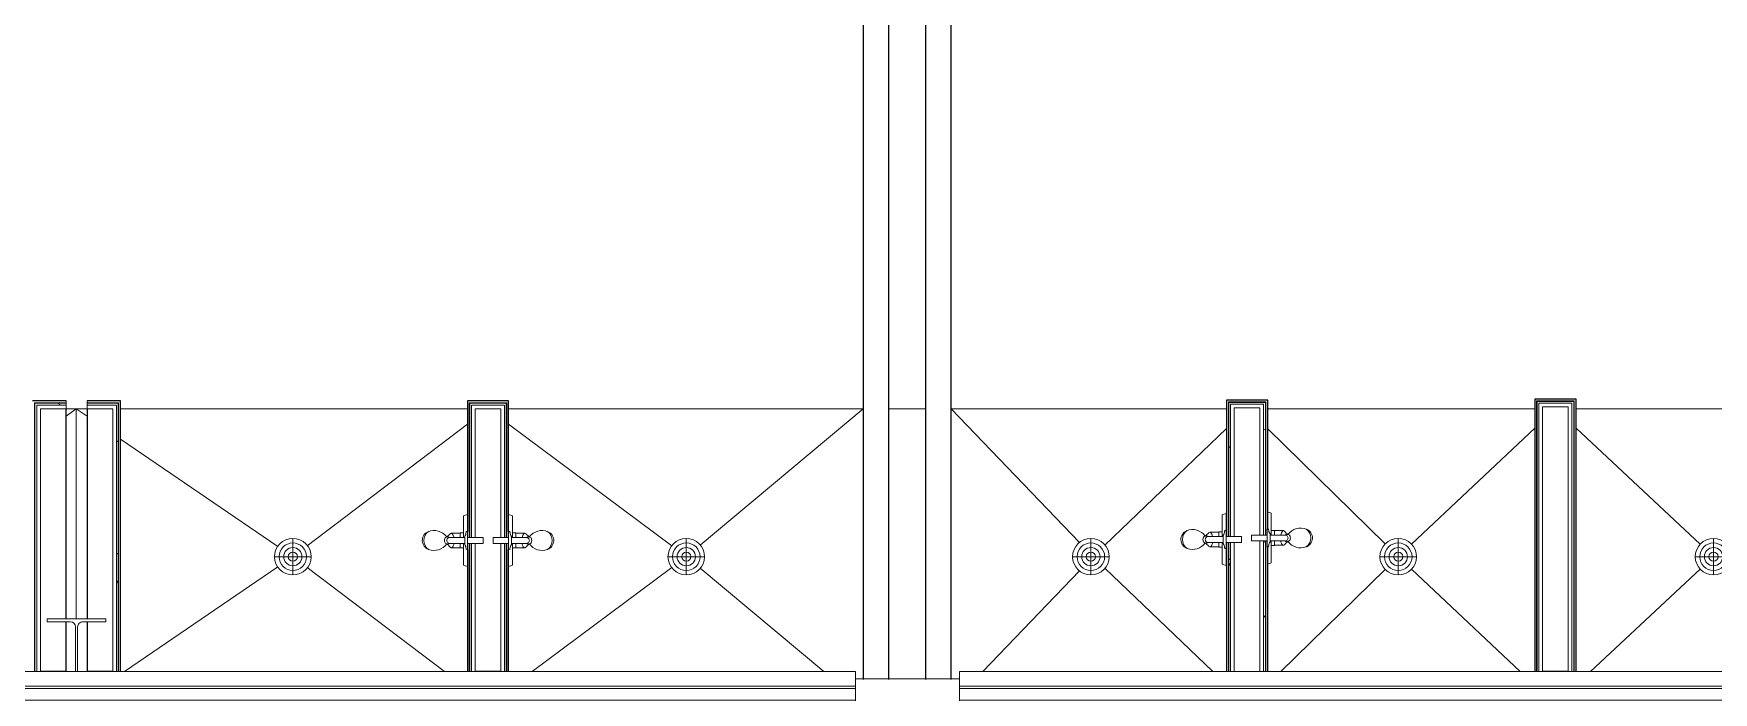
# Model space of a CAD drawing. Header units: inches. Extents: x 20001 to 27263, y -26025 to -18997.
# Drawn here: x 25396 to 25625.5, y -22789.1 to -22699.1 of the extents above; entities that cross this region are included whole.
import ezdxf

# ---------------------------------------------------------------- set-up
doc = ezdxf.new("R2010")
doc.units = ezdxf.units.IN
doc.header["$MEASUREMENT"] = 0
for name, color, linetype, lineweight in [('A-FLOR', 192, 'Continuous', 13), ('A-GENM', 13, 'Continuous', 13), ('A-WALL', 113, 'Continuous', 13), ('A-WALL-PATT', 111, 'Continuous', 25), ('I-WALL', 2, 'Continuous', 13), ('P-SANR-FIXT', 6, 'Continuous', 13), ('S-BEAM', 12, 'Continuous', 13), ('S-COLS', 52, 'Continuous', 13)]:
    doc.layers.add(name, color=color, linetype=linetype, lineweight=lineweight)
pattern_1 = [(296.565, (38.4, 23.04), (0.00014, 153.59998), [17.173, -326.287]), (33.69, (46.08, 7.68), (0.0002, 153.6001), [27.691, -526.122]), (33.69, (199.68, 7.68), (0.0002, 153.6001), [27.691, -526.122]), (33.69, (353.28, 7.68), (0.0002, 153.6001), [27.691, -526.122]), (116.565, (69.12, 23.04), (0.00014, 153.59998), [17.173, -326.287]), (213.69, (61.44, 38.4), (0.0002, 153.6001), [27.691, -526.122]), (213.69, (215.04, 38.4), (0.0002, 153.6001), [27.691, -526.122]), (213.69, (368.64, 38.4), (0.0002, 153.6001), [27.691, -526.122]), (26.565, (99.84, 23.04), (0.00014, 153.6), [34.346, -309.114]), (26.565, (253.44, 23.04), (0.00014, 153.6), [34.346, -309.114]), (270, (130.56, 38.4), (153.6, 9e-15), [15.36, -138.24]), (225, (130.56, 23.04), (-1e-14, 153.60056), [21.722, -195.501]), (135, (115.2, 7.68), (1e-14, 153.60056), [21.722, -195.501]), (288.435, (69.12, 69.12), (0.00018, 153.600364), [24.286, -461.44]), (18.435, (76.8, 46.08), (0.0002, 153.60036), [24.286, -461.44]), (18.435, (230.4, 46.08), (0.0002, 153.60036), [24.286, -461.44]), (18.435, (384, 46.08), (0.0002, 153.60036), [24.286, -461.44]), (135, (99.84, 53.76), (1e-14, 153.60056), [21.722, -195.501]), (180, (84.48, 69.12), (-2e-14, -153.6), [15.36, -138.24]), (251.565, (30.72, 107.52), (-0.00018, 153.600364), [24.286, -461.44]), (315, (23.04, 84.48), (-1e-14, 153.60056), [21.722, -195.501]), (71.565, (38.4, 69.12), (-0.00018, 153.600364), [24.286, -461.44]), (135, (46.08, 92.16), (1e-14, 153.60056), [21.722, -195.501]), (225, (92.16, 107.52), (-1e-14, 153.60056), [21.722, -195.501]), (123.69, (76.8, 92.16), (0.00018, 153.6001), [27.691, -526.122]), (123.69, (230.4, 92.16), (0.00018, 153.6001), [27.691, -526.122]), (26.565, (61.44, 115.2), (0.00014, 153.6), [17.173, -326.287]), (26.565, (215.04, 115.2), (0.00014, 153.6), [17.173, -326.287]), (315, (76.8, 122.88), (-1e-14, 153.60056), [21.722, -195.501]), (213.69, (145.92, 145.92), (0.0002, 153.6001), [27.691, -526.122]), (213.69, (299.52, 145.92), (0.0002, 153.6001), [27.691, -526.122]), (213.69, (453.12, 145.92), (0.0002, 153.6001), [27.691, -526.122]), (296.565, (122.88, 130.56), (0.00014, 153.59998), [17.173, -326.287]), (45, (130.56, 115.2), (1e-14, 153.60056), [21.722, -195.501]), (90, (145.92, 130.56), (-153.6, 9e-15), [15.36, -138.24]), (213.69, (76.8, 153.6), (0.0002, 153.6001), [27.691, -526.122]), (213.69, (230.4, 153.6), (0.0002, 153.6001), [27.691, -526.122]), (213.69, (384, 153.6), (0.0002, 153.6001), [27.691, -526.122]), (315, (53.76, 138.24), (-1e-14, 153.60056), [10.861, -206.362]), (26.565, (61.44, 130.56), (0.00014, 153.6), [17.173, -326.287]), (26.565, (215.04, 130.56), (0.00014, 153.6), [17.173, -326.287]), (90, (76.8, 138.24), (-153.6, 9e-15), [15.36, -138.24]), (333.435, (15.36, 145.92), (-0.00014, 153.6), [17.173, -326.287]), (333.435, (168.96, 145.92), (-0.00014, 153.6), [17.173, -326.287]), (243.435, (30.72, 138.24), (-0.00014, 153.59998), [17.173, -326.287]), (161.565, (23.04, 122.88), (-0.0002, 153.60036), [24.286, -461.44]), (161.565, (176.64, 122.88), (-0.0002, 153.60036), [24.286, -461.44]), (161.565, (330.24, 122.88), (-0.0002, 153.60036), [24.286, -461.44]), (45, (0, 130.56), (1e-14, 153.60056), [21.722, -195.501]), (26.565, (7.68, 0), (0.00014, 153.6), [17.173, -326.287]), (26.565, (161.28, 0), (0.00014, 153.6), [17.173, -326.287]), (116.565, (23.04, 7.68), (0.00014, 153.59998), [17.173, -326.287]), (206.565, (15.36, 23.04), (0.00014, 153.6), [17.173, -326.287]), (206.565, (168.96, 23.04), (0.00014, 153.6), [17.173, -326.287]), (296.565, (0, 15.36), (0.00014, 153.59998), [17.173, -326.287]), (14.036, (115.2, 69.12), (0.0002, 153.6), [31.665, -601.644]), (14.036, (268.8, 69.12), (0.0002, 153.6), [31.665, -601.644]), (14.036, (422.4, 69.12), (0.0002, 153.6), [31.665, -601.644]), (14.036, (576, 69.12), (0.0002, 153.6), [31.665, -601.644]), (135, (145.92, 76.8), (1e-14, 153.60056), [21.722, -195.501]), (198.435, (130.56, 92.16), (0.0002, 153.60036), [24.286, -461.44]), (198.435, (284.16, 92.16), (0.0002, 153.60036), [24.286, -461.44]), (198.435, (437.76, 92.16), (0.0002, 153.60036), [24.286, -461.44]), (296.565, (107.52, 84.48), (0.00014, 153.59998), [17.173, -326.287]), (333.435, (7.68, 46.08), (-0.00014, 153.6), [17.173, -326.287]), (333.435, (161.28, 46.08), (-0.00014, 153.6), [17.173, -326.287]), (45, (23.04, 38.4), (1e-14, 153.60056), [10.861, -206.362]), (116.565, (30.72, 46.08), (0.00014, 153.59998), [17.173, -326.287]), (225, (23.04, 61.44), (-1e-14, 153.60056), [21.722, -195.501])]

# ---------------------------------------------------------------- blocks, each defined once
blk = doc.blocks.new('Shower-Unit-Zurn-Z7301-SS-MT-DV2P-HW - Z7301-SS-MT-DV2P-HW-253514-Site Plan - Phase 1')
at = {"layer": 'P-SANR-FIXT', "color": 7}
for p, q in [((-0.48, 2.64), (-0.48, 2.84)), ((-0.4, 0.38), (-0.4, 2.46)), ((0.4, 2.46), (0.4, 0.38)), ((0.48, 2.84), (0.48, 2.64)), ((-3.56, 0), (-3.43, 0.45)), ((-1.24, 0), (-3.56, 0)), ((-3.31, 0.54), (-1.03, 0.54)), ((-1.24, 0), (-1.24, 0.1)), ((-1.03, 0.99), (-1, 0.99)), ((-1.03, 0.54), (-1.03, 0.99)), ((-1.03, 0.54), (-0.4, 0.54)), ((-1, 0.99), (-1, 2.23)), ((-1, 0.99), (-0.4, 0.99)), ((-0.55, 0.38), (-0.4, 0.38)), ((-0.4, 0.38), (0.4, 0.38)), ((0.4, 0.99), (1, 0.99)), ((0.4, 0.54), (1.03, 0.54)), ((0.4, 0.38), (0.55, 0.38)), ((1, 2.23), (1, 0.99)), ((1, 0.99), (1.03, 0.99)), ((1.03, 0.99), (1.03, 0.54)), ((1.03, 0.54), (3.31, 0.54)), ((1.24, 0.1), (1.24, 0)), ((3.56, 0), (1.24, 0)), ((3.43, 0.45), (3.56, 0)), ((-0.4, 0), (-1.24, 0)), ((-0.4, -2.13), (-0.4, 0)), ((-0.4, 0), (0.4, 0)), ((0.4, -2.13), (-0.4, -2.13)), ((0.4, 0), (0.4, -2.13)), ((1.24, 0), (0.4, 0))]:
    blk.add_line(p, q, dxfattribs=at)
for centre, radius, start, end in [((0.79, 4.57), 2.15, 159.9825, 233.8466), ((0, 4.86), 1.31, 23.5819, 159.9825), ((0, 4.51), 1.46, 32.9208, 147.0792), ((-0.79, 4.57), 2.15, 306.1534, 22.1739), ((-0.63, 2.12), 0.388, 129.5027, 162.4973), ((-2.26, 4.09), 2.18, 309.5027, 324.82), ((2.26, 4.09), 2.18, 215.1859, 230.4973), ((0.63, 2.12), 0.388, 17.5027, 50.4973), ((-3.31, 0.42), 0.125, 90, 164), ((-1.14, 0.1), 0.0945, 90, 180), ((-1.14, 1.21), 1.02, 270, 305.478), ((1.14, 1.21), 1.02, 234.522, 270), ((1.14, 0.1), 0.0945, 0, 90), ((3.31, 0.42), 0.125, 16, 90)]:
    blk.add_arc(centre, radius, start, end, dxfattribs=at)
for centre, major_axis, ratio, start_param, end_param in [((0, 2.84), (0.476, 0), 0.662364, 0, 3.141593), ((0, 2.46), (0.4, 0), 0.941821, 0, 3.141593), ((-0.11, 2.15), (1.11, 0.08), 0.351489, 5.17721, 6.593422)]:
    blk.add_ellipse(centre, major_axis=major_axis, ratio=ratio, start_param=start_param, end_param=end_param, dxfattribs=at)
blk.add_open_spline([(-0.42, 1.83), (-0.46, 1.84), (-0.57, 1.87), (-0.78, 1.95), (-0.96, 2.08), (-1.02, 2.22), (-0.98, 2.3), (-0.94, 2.34)], degree=3, knots=[0.0572746, 0.0572746, 0.0572746, 0.0572746, 0.1428571, 0.2857143, 0.5714286, 0.7857143, 1, 1, 1, 1], dxfattribs=at)
for points in [[(-0.4, 2.46), (-0.42, 2.48), (-0.44, 2.52), (-0.47, 2.58), (-0.48, 2.62), (-0.48, 2.64)], [(0.48, 2.64), (0.48, 2.62), (0.47, 2.58), (0.44, 2.52), (0.42, 2.48), (0.4, 2.46)]]:
    blk.add_open_spline(points, degree=3, dxfattribs=at)
blk = doc.blocks.new('Shower-Unit-Zurn-Z7301-SS-MT-DV2P-HW - Z7301-SS-MT-DV2P-HW-253545-Site Plan - Phase 1')
at = {"layer": 'P-SANR-FIXT', "color": 7}
for p, q in [((-0.4, 0), (-1.24, 0)), ((-1.24, 0), (-1.24, -0.1)), ((0.4, 2.13), (-0.4, 2.13)), ((-0.4, 2.13), (-0.4, 0)), ((-0.4, 0), (0.4, 0)), ((0.4, 0), (0.4, 2.13)), ((1.24, 0), (0.4, 0)), ((1.24, -0.1), (1.24, 0)), ((-3.54, -0.06), (-3.43, -0.45)), ((-3.31, -0.54), (-1.03, -0.54)), ((-1.03, -0.54), (-0.4, -0.54)), ((-1.03, -0.54), (-1.03, -0.99)), ((-1.03, -0.99), (-1, -0.99)), ((-1, -0.99), (-0.4, -0.99)), ((-1, -0.99), (-1, -2.23)), ((-0.55, -0.38), (-0.4, -0.38)), ((-0.4, -0.38), (-0.4, -2.46)), ((-0.4, -0.38), (0.4, -0.38)), ((0.4, -2.46), (0.4, -0.38)), ((0.4, -0.38), (0.55, -0.38)), ((0.4, -0.54), (1.03, -0.54)), ((0.4, -0.99), (1, -0.99)), ((1, -2.23), (1, -0.99)), ((1, -0.99), (1.03, -0.99)), ((1.03, -0.99), (1.03, -0.54)), ((1.03, -0.54), (3.31, -0.54)), ((3.43, -0.45), (3.54, -0.06)), ((-0.48, -2.64), (-0.48, -2.84)), ((0.48, -2.84), (0.48, -2.64))]:
    blk.add_line(p, q, dxfattribs=at)
for centre, radius, start, end in [((-3.31, -0.42), 0.125, 196, 270), ((-1.14, -0.1), 0.0945, 180, 270), ((-1.14, -1.21), 1.02, 54.522, 90), ((-0.63, -2.12), 0.388, 197.5027, 230.4973), ((1.14, -1.21), 1.02, 90, 125.478), ((0.63, -2.12), 0.388, 309.5027, 342.4973), ((1.14, -0.1), 0.0945, 270, 360), ((3.31, -0.42), 0.125, 270, 344), ((0.79, -4.57), 2.15, 126.1534, 200.0175), ((-2.26, -4.09), 2.18, 35.18, 50.4973), ((2.26, -4.09), 2.18, 129.5027, 144.8141), ((-0.79, -4.57), 2.15, 337.8261, 53.8466), ((0, -4.86), 1.31, 200.0175, 336.4181), ((0, -4.51), 1.46, 212.9208, 327.0792)]:
    blk.add_arc(centre, radius, start, end, dxfattribs=at)
for centre, major_axis, ratio, start_param, end_param in [((-0.11, -2.15), (-1.11, 0.08), 0.351489, 2.831356, 4.247568), ((0, -2.84), (-0.476, 0), 0.662364, 0, 3.141593), ((0, -2.46), (-0.4, 0), 0.941821, 0, 3.141593)]:
    blk.add_ellipse(centre, major_axis=major_axis, ratio=ratio, start_param=start_param, end_param=end_param, dxfattribs=at)
blk.add_open_spline([(-0.42, -1.83), (-0.46, -1.84), (-0.57, -1.87), (-0.78, -1.95), (-0.96, -2.08), (-1.02, -2.22), (-0.98, -2.3), (-0.94, -2.34)], degree=3, knots=[0.0572746, 0.0572746, 0.0572746, 0.0572746, 0.1428571, 0.2857143, 0.5714286, 0.7857143, 1, 1, 1, 1], dxfattribs=at)
for points in [[(-0.4, -2.46), (-0.42, -2.48), (-0.44, -2.52), (-0.47, -2.58), (-0.48, -2.62), (-0.48, -2.64)], [(0.48, -2.64), (0.48, -2.62), (0.47, -2.58), (0.44, -2.52), (0.42, -2.48), (0.4, -2.46)]]:
    blk.add_open_spline(points, degree=3, dxfattribs=at)
blk = doc.blocks.new('Shower-Unit-Zurn-Z7301-SS-MT-DV2P-HW - Z7301-SS-MT-DV2P-HW-V53-Site Plan - Phase 1')
at = {"layer": 'P-SANR-FIXT', "color": 7}
for p, q in [((-0.4, 0), (-1.24, 0)), ((-1.24, 0), (-1.24, -0.1)), ((0.4, 2.13), (-0.4, 2.13)), ((-0.4, 2.13), (-0.4, 0)), ((-0.4, 0), (0.4, 0)), ((0.4, 0), (0.4, 2.13)), ((1.24, 0), (0.4, 0)), ((1.24, -0.1), (1.24, 0)), ((-3.56, 0), (-3.43, -0.45)), ((-3.31, -0.54), (-1.03, -0.54)), ((-1.03, -0.54), (-0.4, -0.54)), ((-1.03, -0.54), (-1.03, -0.99)), ((-1.03, -0.99), (-1, -0.99)), ((-1, -0.99), (-0.4, -0.99)), ((-1, -0.99), (-1, -2.23)), ((-0.55, -0.38), (-0.4, -0.38)), ((-0.4, -0.38), (-0.4, -2.46)), ((-0.4, -0.38), (0.4, -0.38)), ((0.4, -2.46), (0.4, -0.38)), ((0.4, -0.38), (0.55, -0.38)), ((0.4, -0.54), (1.03, -0.54)), ((0.4, -0.99), (1, -0.99)), ((1, -2.23), (1, -0.99)), ((1, -0.99), (1.03, -0.99)), ((1.03, -0.99), (1.03, -0.54)), ((1.03, -0.54), (3.31, -0.54)), ((3.43, -0.45), (3.56, 0)), ((-0.48, -2.64), (-0.48, -2.84)), ((0.48, -2.84), (0.48, -2.64))]:
    blk.add_line(p, q, dxfattribs=at)
for centre, radius, start, end in [((-3.31, -0.42), 0.125, 196, 270), ((-1.14, -0.1), 0.0945, 180, 270), ((-1.14, -1.21), 1.02, 54.522, 90), ((-0.63, -2.12), 0.388, 197.5027, 230.4973), ((1.14, -1.21), 1.02, 90, 125.478), ((0.63, -2.12), 0.388, 309.5027, 342.4973), ((1.14, -0.1), 0.0945, 270, 360), ((3.31, -0.42), 0.125, 270, 344), ((0.79, -4.57), 2.15, 126.1534, 200.0175), ((-2.26, -4.09), 2.18, 35.18, 50.4973), ((2.26, -4.09), 2.18, 129.5027, 144.8141), ((-0.79, -4.57), 2.15, 337.8261, 53.8466), ((0, -4.86), 1.31, 200.0175, 336.4181), ((0, -4.51), 1.46, 212.9208, 327.0792)]:
    blk.add_arc(centre, radius, start, end, dxfattribs=at)
for centre, major_axis, ratio, start_param, end_param in [((-0.11, -2.15), (-1.11, 0.08), 0.351489, 2.831356, 4.247568), ((0, -2.84), (-0.476, 0), 0.662364, 0, 3.141593), ((0, -2.46), (-0.4, 0), 0.941821, 0, 3.141593)]:
    blk.add_ellipse(centre, major_axis=major_axis, ratio=ratio, start_param=start_param, end_param=end_param, dxfattribs=at)
blk.add_open_spline([(-0.42, -1.83), (-0.46, -1.84), (-0.57, -1.87), (-0.78, -1.95), (-0.96, -2.08), (-1.02, -2.22), (-0.98, -2.3), (-0.94, -2.34)], degree=3, knots=[0.0572746, 0.0572746, 0.0572746, 0.0572746, 0.1428571, 0.2857143, 0.5714286, 0.7857143, 1, 1, 1, 1], dxfattribs=at)
for points in [[(-0.4, -2.46), (-0.42, -2.48), (-0.44, -2.52), (-0.47, -2.58), (-0.48, -2.62), (-0.48, -2.64)], [(0.48, -2.64), (0.48, -2.62), (0.47, -2.58), (0.44, -2.52), (0.42, -2.48), (0.4, -2.46)]]:
    blk.add_open_spline(points, degree=3, dxfattribs=at)
blk = doc.blocks.new('Shower-Unit-Zurn-Z7301-SS-MT-DV2P-HW - Z7301-SS-MT-DV2P-HW-V54-Site Plan - Phase 1')
at = {"layer": 'P-SANR-FIXT', "color": 7}
for p, q in [((-0.48, 2.64), (-0.48, 2.84)), ((-0.4, 0.38), (-0.4, 2.46)), ((0.4, 2.46), (0.4, 0.38)), ((0.48, 2.84), (0.48, 2.64)), ((-3.56, 0), (-3.43, 0.45)), ((-3.31, 0.54), (-1.03, 0.54)), ((-1.24, 0), (-1.24, 0.1)), ((-1.03, 0.99), (-1, 0.99)), ((-1.03, 0.54), (-1.03, 0.99)), ((-1.03, 0.54), (-0.4, 0.54)), ((-1, 0.99), (-1, 2.23)), ((-1, 0.99), (-0.4, 0.99)), ((-0.55, 0.38), (-0.4, 0.38)), ((-0.4, 0.38), (0.4, 0.38)), ((0.4, 0.99), (1, 0.99)), ((0.4, 0.54), (1.03, 0.54)), ((0.4, 0.38), (0.55, 0.38)), ((1, 2.23), (1, 0.99)), ((1, 0.99), (1.03, 0.99)), ((1.03, 0.99), (1.03, 0.54)), ((1.03, 0.54), (3.31, 0.54)), ((1.24, 0.1), (1.24, 0)), ((3.43, 0.45), (3.56, 0)), ((-0.4, 0), (-1.24, 0)), ((-0.4, -2.13), (-0.4, 0)), ((-0.4, 0), (0.4, 0)), ((0.4, -2.13), (-0.4, -2.13)), ((0.4, 0), (0.4, -2.13)), ((1.24, 0), (0.4, 0))]:
    blk.add_line(p, q, dxfattribs=at)
for centre, radius, start, end in [((0.79, 4.57), 2.15, 159.9825, 233.8466), ((0, 4.86), 1.31, 23.5819, 159.9825), ((0, 4.51), 1.46, 32.9208, 147.0792), ((-0.79, 4.57), 2.15, 306.1534, 22.1739), ((-0.63, 2.12), 0.388, 129.5027, 162.4973), ((-2.26, 4.09), 2.18, 309.5027, 324.82), ((2.26, 4.09), 2.18, 215.1859, 230.4973), ((0.63, 2.12), 0.388, 17.5027, 50.4973), ((-3.31, 0.42), 0.125, 90, 164), ((-1.14, 0.1), 0.0945, 90, 180), ((-1.14, 1.21), 1.02, 270, 305.478), ((1.14, 1.21), 1.02, 234.522, 270), ((1.14, 0.1), 0.0945, 0, 90), ((3.31, 0.42), 0.125, 16, 90)]:
    blk.add_arc(centre, radius, start, end, dxfattribs=at)
for centre, major_axis, ratio, start_param, end_param in [((0, 2.84), (0.476, 0), 0.662364, 0, 3.141593), ((0, 2.46), (0.4, 0), 0.941821, 0, 3.141593), ((-0.11, 2.15), (1.11, 0.08), 0.351489, 5.17721, 6.593422)]:
    blk.add_ellipse(centre, major_axis=major_axis, ratio=ratio, start_param=start_param, end_param=end_param, dxfattribs=at)
blk.add_open_spline([(-0.42, 1.83), (-0.46, 1.84), (-0.57, 1.87), (-0.78, 1.95), (-0.96, 2.08), (-1.02, 2.22), (-0.98, 2.3), (-0.94, 2.34)], degree=3, knots=[0.0572746, 0.0572746, 0.0572746, 0.0572746, 0.1428571, 0.2857143, 0.5714286, 0.7857143, 1, 1, 1, 1], dxfattribs=at)
for points in [[(-0.4, 2.46), (-0.42, 2.48), (-0.44, 2.52), (-0.47, 2.58), (-0.48, 2.62), (-0.48, 2.64)], [(0.48, 2.64), (0.48, 2.62), (0.47, 2.58), (0.44, 2.52), (0.42, 2.48), (0.4, 2.46)]]:
    blk.add_open_spline(points, degree=3, dxfattribs=at)
blk = doc.blocks.new('Generic Models _ - Phase 10')
at = {"layer": 'A-GENM', "color": 7}
for p, q in [((23240.83, -22793.29), (23240.83, -22791.29)), ((23240.83, -22791.29), (23399.33, -22791.29)), ((23399.33, -22791.29), (23399.33, -22793.29)), ((23240.83, -22793.62), (23240.83, -22793.29)), ((23240.83, -22793.29), (23399.33, -22793.29)), ((23240.83, -22795.19), (23240.83, -22793.62)), ((23240.83, -22793.62), (23399.33, -22793.62)), ((23399.33, -22793.29), (23399.33, -22793.62)), ((23399.33, -22793.62), (23399.33, -22795.19)), ((23240.83, -22795.52), (23240.83, -22795.19)), ((23240.83, -22795.19), (23399.33, -22795.19)), ((23240.83, -22796.96), (23240.83, -22795.52)), ((23240.83, -22795.52), (23399.33, -22795.52)), ((23399.33, -22795.19), (23399.33, -22795.52)), ((23399.33, -22795.52), (23399.33, -22796.96)), ((23240.83, -22797.28), (23240.83, -22796.96)), ((23240.83, -22796.96), (23399.33, -22796.96)), ((23240.83, -22800.8), (23240.83, -22797.28)), ((23399.33, -22797.28), (23240.83, -22797.28)), ((23399.33, -22796.96), (23399.33, -22797.28)), ((23399.33, -22797.28), (23399.33, -22800.8)), ((23240.83, -22800.8), (23399.33, -22800.8))]:
    blk.add_line(p, q, dxfattribs=at)
blk = doc.blocks.new('Generic Models 3_Generic Models 2_312240_Generic Models 2_312240 _ Generic Models 3_Generic Models 2_312240_3 - Generic Models 3_Generic Models 2_312240_Generic Models 2_312240 _ Generic Models 3_Generic Models 2_312240_300533-398087-Site Plan - Phase 1')
at = {"layer": 'A-GENM', "color": 7}
for p, q in [((25522.52, -22788.29), (25522.52, -22786.29)), ((25522.52, -22786.29), (25683.02, -22786.29)), ((25683.02, -22786.29), (25683.02, -22788.29)), ((25522.52, -22788.62), (25522.52, -22788.29)), ((25522.52, -22788.29), (25683.02, -22788.29)), ((25522.52, -22790.19), (25522.52, -22788.62)), ((25522.52, -22788.62), (25683.02, -22788.62)), ((25683.02, -22788.29), (25683.02, -22788.62)), ((25683.02, -22788.62), (25683.02, -22790.19)), ((25522.52, -22790.52), (25522.52, -22790.19)), ((25522.52, -22790.19), (25683.02, -22790.19)), ((25522.52, -22791.96), (25522.52, -22790.52)), ((25522.52, -22790.52), (25683.02, -22790.52)), ((25683.02, -22790.19), (25683.02, -22790.52)), ((25683.02, -22790.52), (25683.02, -22791.96)), ((25522.52, -22792.28), (25522.52, -22791.96)), ((25522.52, -22791.96), (25683.02, -22791.96)), ((25522.52, -22795.8), (25522.52, -22792.28)), ((25683.02, -22792.28), (25522.52, -22792.28)), ((25683.02, -22791.96), (25683.02, -22792.28)), ((25683.02, -22792.28), (25683.02, -22795.8)), ((25522.52, -22795.8), (25683.02, -22795.8))]:
    blk.add_line(p, q, dxfattribs=at)
blk = doc.blocks.new('Floor Drain - Round - 5_ Strainer - 3_ Drain-418833-Site Plan - Phase 1')
at = {"layer": 'P-SANR-FIXT', "color": 7}
for p, q in [((0, 2.5), (0, -2.5)), ((-2.5, 0), (2.5, 0))]:
    blk.add_line(p, q, dxfattribs=at)
for radius in [2.5, 1.88, 1.25, 0.625]:
    blk.add_circle((0, 0), radius, dxfattribs=at)
for start, end in [(360, 180), (180, 360)]:
    blk.add_arc((0, 0), 2.5, start, end, dxfattribs=at)
blk = doc.blocks.new('Locker Rooms and Restrooms_rvt-1-Site Plan - Phase 1')
at = {"layer": 'A-WALL-PATT', "lineweight": 9}
h = blk.add_hatch(dxfattribs=at)
h.set_pattern_fill('FP_28', color=250, style=0, pattern_type=2)
h.set_pattern_definition(pattern_1)
h.paths.add_polyline_path([(25396.2, -22786.29), (25396.45, -22786.29), (25396.45, -22749.85), (25400.45, -22749.85), (25400.45, -22749.6), (25396.2, -22749.6), (25396.2, -22775.85)], flags=0)
h = blk.add_hatch(dxfattribs=at)
h.set_pattern_fill('FP_28', color=250, style=0, pattern_type=2)
h.set_pattern_definition(pattern_1)
h.paths.add_polyline_path([(25407.58, -22786.29), (25407.64, -22786.29), (25407.58, -22775.85)], flags=0)
h.paths.add_polyline_path([(25407.33, -22749.6), (25407.58, -22749.54), (25403.33, -22749.6)], flags=0)
h = blk.add_hatch(dxfattribs=at)
h.set_pattern_fill('FP_28', color=250, style=0, pattern_type=2)
h.set_pattern_definition(pattern_1)
h.paths.add_polyline_path([(25407.58, -22786.29), (25407.58, -22749.6), (25403.33, -22749.6), (25403.33, -22749.85), (25407.33, -22749.85), (25407.33, -22786.29), (25407.57, -22786.29)], flags=0)
h = blk.add_hatch(dxfattribs=at)
h.set_pattern_fill('FP_28', color=250, style=0, pattern_type=2)
h.set_pattern_definition(pattern_1)
h.paths.add_polyline_path([(25559.27, -22786.29), (25559.33, -22786.29), (25559.27, -22786.29)], flags=0)
h.paths.add_polyline_path([(25564.08, -22749.48), (25564.33, -22749.42), (25559.58, -22749.48)], flags=0)
h = blk.add_hatch(dxfattribs=at)
h.set_pattern_fill('FP_28', color=250, style=0, pattern_type=2)
h.set_pattern_definition(pattern_1)
h.paths.add_polyline_path([(25559.58, -22786.29), (25559.58, -22768.63), (25559.33, -22768.63), (25559.33, -22786.29), (25559.57, -22786.29)], flags=0)
h.paths.add_polyline_path([(25559.33, -22767.83), (25559.58, -22767.83), (25559.58, -22749.73), (25564.08, -22749.73), (25564.08, -22749.48), (25559.33, -22749.48), (25559.33, -22762.41)], flags=0)
h = blk.add_hatch(dxfattribs=at)
h.set_pattern_fill('FP_28', color=250, style=0, pattern_type=2)
h.set_pattern_definition(pattern_1)
h.paths.add_polyline_path([(25564.08, -22786.29), (25564.33, -22786.29), (25564.33, -22768.42), (25564.08, -22768.42), (25564.08, -22775.85)], flags=0)
h.paths.add_polyline_path([(25564.08, -22767.62), (25564.33, -22767.62), (25564.33, -22749.48), (25564.08, -22749.48), (25564.08, -22762.41)], flags=0)
h = blk.add_hatch(dxfattribs=at)
h.set_pattern_fill('FP_28', color=250, style=0, pattern_type=2)
h.set_pattern_definition(pattern_1)
h.paths.add_polyline_path([(25396.14, -22786.29), (25396.2, -22786.29), (25396.14, -22775.85)], flags=0)
h = blk.add_hatch(dxfattribs=at)
h.set_pattern_fill('FP_28', color=250, style=0, pattern_type=2)
h.set_pattern_definition(pattern_1)
h.paths.add_polyline_path([(25564.39, -22786.29), (25564.39, -22786.29), (25564.33, -22786.29)], flags=0)
at = {"layer": 'A-FLOR', "color": 250, "lineweight": 9}
for p, q in [((25400.45, -22751.35), (25401.84, -22750.35)), ((25403.33, -22751.37), (25401.84, -22750.35)), ((25401.84, -22750.35), (25401.84, -22779.05)), ((25455.32, -22752.47), (25433.41, -22769.08)), ((25460.9, -22752.44), (25483.22, -22769.1)), ((25509.39, -22750.35), (25487.11, -22768.99)), ((25538.92, -22768.65), (25521.39, -22750.35)), ((25429.39, -22769.18), (25407.89, -22754.49)), ((25542.4, -22769.01), (25559.02, -22753.05)), ((25580.69, -22768.84), (25564.64, -22753.11)), ((25601.14, -22753), (25584.29, -22768.86)), ((25623.75, -22768.88), (25606.77, -22752.99)), ((25408.44, -22786.29), (25429.39, -22771.98)), ((25452.16, -22786.29), (25433.41, -22772.08)), ((25483.22, -22772.06), (25464.15, -22786.29)), ((25487.11, -22772.17), (25504, -22786.29)), ((25525.71, -22786.29), (25538.92, -22772.5)), ((25557.13, -22786.29), (25542.4, -22772.15)), ((25566.43, -22786.29), (25580.69, -22772.31)), ((25584.29, -22772.3), (25599.16, -22786.29)), ((25608.77, -22786.29), (25623.75, -22772.27))]:
    blk.add_line(p, q, dxfattribs=at)
at = {"layer": 'A-FLOR', "color": 7}
for p, q in [((25400.45, -22750.35), (25401.84, -22750.35)), ((25400.45, -22750.35), (25403.33, -22750.35)), ((25401.84, -22750.35), (25403.33, -22750.35)), ((25407.88, -22750.35), (25455.3, -22750.35)), ((25407.88, -22750.35), (25455.3, -22750.35)), ((25460.91, -22750.35), (25509.39, -22750.35)), ((25460.91, -22750.35), (25509.39, -22750.35)), ((25521.39, -22750.35), (25559.02, -22750.35)), ((25521.39, -22750.35), (25559.02, -22750.35)), ((25564.63, -22750.35), (25601.15, -22750.35)), ((25564.63, -22750.35), (25601.15, -22750.35)), ((25606.76, -22750.35), (25643.27, -22750.35)), ((25606.76, -22750.35), (25643.27, -22750.35))]:
    blk.add_line(p, q, dxfattribs=at)
at = {"layer": 'A-WALL', "color": 250, "lineweight": 9}
for p, q in [((25396.2, -22749.54), (25396.14, -22749.54)), ((25396.14, -22749.54), (25396.14, -22786.29)), ((25400.45, -22749.54), (25396.2, -22749.54)), ((25396.45, -22749.6), (25396.2, -22749.6)), ((25396.2, -22749.6), (25396.2, -22786.29)), ((25400.45, -22749.6), (25396.45, -22749.6)), ((25396.95, -22749.85), (25396.45, -22749.85)), ((25396.45, -22749.85), (25396.45, -22786.29)), ((25400.45, -22749.85), (25396.95, -22749.85)), ((25400.45, -22749.54), (25400.45, -22749.29)), ((25400.45, -22749.6), (25400.45, -22749.54)), ((25400.45, -22749.85), (25400.45, -22749.6)), ((25400.45, -22750.35), (25400.45, -22749.85)), ((25403.33, -22749.29), (25403.33, -22749.54)), ((25407.58, -22749.54), (25403.33, -22749.54)), ((25403.33, -22749.54), (25403.33, -22749.6)), ((25407.33, -22749.6), (25403.33, -22749.6)), ((25403.33, -22749.6), (25403.33, -22749.85)), ((25406.83, -22749.85), (25403.33, -22749.85)), ((25403.33, -22749.85), (25403.33, -22750.35)), ((25407.33, -22749.85), (25406.83, -22749.85)), ((25407.58, -22749.6), (25407.33, -22749.6)), ((25407.33, -22749.85), (25407.33, -22786.29)), ((25407.64, -22749.54), (25407.58, -22749.54)), ((25407.58, -22749.6), (25407.58, -22786.29)), ((25407.64, -22749.54), (25407.64, -22786.29)), ((25455.61, -22749.54), (25455.55, -22749.54)), ((25455.55, -22749.54), (25455.55, -22767.96)), ((25460.61, -22749.54), (25455.61, -22749.54)), ((25455.86, -22749.6), (25455.61, -22749.6)), ((25455.61, -22749.6), (25455.61, -22767.96)), ((25460.36, -22749.6), (25455.86, -22749.6)), ((25456.36, -22749.85), (25455.86, -22749.85)), ((25455.86, -22749.85), (25455.86, -22767.96)), ((25459.86, -22749.85), (25456.36, -22749.85)), ((25460.36, -22749.85), (25459.86, -22749.85)), ((25460.61, -22749.6), (25460.36, -22749.6)), ((25460.36, -22749.85), (25460.36, -22767.96)), ((25460.67, -22749.54), (25460.61, -22749.54)), ((25460.61, -22749.6), (25460.61, -22767.96)), ((25460.67, -22749.54), (25460.67, -22767.96)), ((25559.33, -22749.42), (25559.27, -22749.42)), ((25559.27, -22749.42), (25559.27, -22767.83)), ((25564.33, -22749.42), (25559.33, -22749.42)), ((25559.58, -22749.48), (25559.33, -22749.48)), ((25559.33, -22749.48), (25559.33, -22767.83)), ((25564.08, -22749.48), (25559.58, -22749.48)), ((25560.08, -22749.73), (25559.58, -22749.73)), ((25559.58, -22749.73), (25559.58, -22767.83)), ((25563.58, -22749.73), (25560.08, -22749.73)), ((25563.58, -22750.23), (25560.08, -22750.23)), ((25560.08, -22750.23), (25560.08, -22767.83)), ((25564.08, -22749.73), (25563.58, -22749.73)), ((25563.58, -22750.23), (25563.58, -22767.62)), ((25564.33, -22749.48), (25564.08, -22749.48)), ((25564.08, -22749.73), (25564.08, -22767.62)), ((25564.39, -22749.42), (25564.33, -22749.42)), ((25564.33, -22749.48), (25564.33, -22767.62)), ((25564.39, -22749.42), (25564.39, -22767.62)), ((25601.45, -22749.29), (25601.39, -22749.29)), ((25601.39, -22749.29), (25601.39, -22786.29)), ((25606.45, -22749.29), (25601.45, -22749.29)), ((25601.7, -22749.35), (25601.45, -22749.35)), ((25601.45, -22749.35), (25601.45, -22786.29)), ((25606.2, -22749.35), (25601.7, -22749.35)), ((25602.2, -22749.6), (25601.7, -22749.6)), ((25601.7, -22749.6), (25601.7, -22786.29)), ((25605.7, -22749.6), (25602.2, -22749.6)), ((25605.7, -22750.1), (25602.2, -22750.1)), ((25602.2, -22750.1), (25602.2, -22786.24)), ((25606.2, -22749.6), (25605.7, -22749.6)), ((25605.7, -22750.1), (25605.7, -22786.24)), ((25606.45, -22749.35), (25606.2, -22749.35)), ((25606.2, -22749.6), (25606.2, -22786.29)), ((25606.52, -22749.29), (25606.45, -22749.29)), ((25606.45, -22749.35), (25606.45, -22786.29)), ((25606.52, -22749.29), (25606.52, -22786.29)), ((25396.95, -22750.35), (25396.95, -22786.24)), ((25400.45, -22750.35), (25396.95, -22750.35)), ((25406.83, -22750.35), (25403.33, -22750.35)), ((25406.83, -22750.35), (25406.83, -22786.24)), ((25459.86, -22750.35), (25456.36, -22750.35)), ((25456.36, -22750.35), (25456.36, -22767.96)), ((25459.86, -22750.35), (25459.86, -22767.96)), ((25563.58, -22768.42), (25563.58, -22786.29)), ((25564.08, -22768.42), (25564.08, -22786.29)), ((25564.33, -22768.42), (25564.33, -22786.29)), ((25564.39, -22768.42), (25564.39, -22786.29)), ((25455.55, -22768.76), (25455.55, -22786.29)), ((25455.61, -22768.76), (25455.61, -22786.29)), ((25455.86, -22768.76), (25455.86, -22786.29)), ((25456.36, -22768.76), (25456.36, -22786.24)), ((25459.86, -22768.76), (25459.86, -22786.24)), ((25460.36, -22768.76), (25460.36, -22786.29)), ((25460.61, -22768.76), (25460.61, -22786.29)), ((25460.67, -22768.76), (25460.67, -22786.29)), ((25559.27, -22768.63), (25559.27, -22786.29)), ((25559.33, -22768.63), (25559.33, -22786.29)), ((25559.58, -22768.63), (25559.58, -22786.29)), ((25560.08, -22768.63), (25560.08, -22786.29)), ((25396.95, -22786.24), (25400.45, -22786.24)), ((25403.33, -22786.24), (25406.83, -22786.24)), ((25456.36, -22786.24), (25459.86, -22786.24)), ((25602.2, -22786.24), (25605.7, -22786.24))]:
    blk.add_line(p, q, dxfattribs=at)
at = {"layer": 'I-WALL', "color": 10, "lineweight": 25}
for p, q in [((25509.39, -22695.43), (25509.39, -22787.35)), ((25512.89, -22787.35), (25512.89, -22695.43)), ((25517.89, -22695.43), (25517.89, -22787.35)), ((25521.39, -22787.35), (25521.39, -22695.43)), ((25396.14, -22749.29), (25395.89, -22749.29)), ((25400.45, -22749.29), (25396.14, -22749.29)), ((25407.64, -22749.29), (25403.33, -22749.29)), ((25407.89, -22749.29), (25407.64, -22749.29)), ((25407.89, -22786.29), (25407.89, -22749.29)), ((25455.55, -22749.29), (25455.3, -22749.29)), ((25455.3, -22749.29), (25455.3, -22767.12)), ((25460.67, -22749.29), (25455.55, -22749.29)), ((25460.92, -22749.29), (25460.67, -22749.29)), ((25460.92, -22767.12), (25460.92, -22749.29)), ((25559.27, -22749.17), (25559.02, -22749.17)), ((25559.02, -22749.17), (25559.02, -22767.83)), ((25564.39, -22749.17), (25559.27, -22749.17)), ((25564.64, -22749.17), (25564.39, -22749.17)), ((25564.64, -22766.87), (25564.64, -22749.17)), ((25601.39, -22749.04), (25601.14, -22749.04)), ((25601.14, -22749.04), (25601.14, -22786.29)), ((25606.52, -22749.04), (25601.39, -22749.04)), ((25606.77, -22749.04), (25606.52, -22749.04)), ((25606.77, -22786.29), (25606.77, -22749.04)), ((25400.45, -22779.05), (25400.45, -22750.35)), ((25403.33, -22750.35), (25403.33, -22779.05)), ((25455.3, -22769.6), (25455.3, -22786.29)), ((25460.92, -22786.29), (25460.92, -22769.6)), ((25559.02, -22768.63), (25559.02, -22786.29)), ((25564.64, -22786.29), (25564.64, -22769.17)), ((25400.45, -22786.24), (25400.45, -22779.49)), ((25403.33, -22779.49), (25403.33, -22786.24))]:
    blk.add_line(p, q, dxfattribs=at)
at = {"lineweight": 13}
for name, p, rotation in [('Shower-Unit-Zurn-Z7301-SS-MT-DV2P-HW - Z7301-SS-MT-DV2P-HW-V54-Site Plan - Phase 1', (25455.3, -22768.36), 90.00000000000074), ('Shower-Unit-Zurn-Z7301-SS-MT-DV2P-HW - Z7301-SS-MT-DV2P-HW-V53-Site Plan - Phase 1', (25460.92, -22768.36), 89.99999999999926), ('Shower-Unit-Zurn-Z7301-SS-MT-DV2P-HW - Z7301-SS-MT-DV2P-HW-253514-Site Plan - Phase 1', (25558.95, -22768.23), 90.00000000000074), ('Shower-Unit-Zurn-Z7301-SS-MT-DV2P-HW - Z7301-SS-MT-DV2P-HW-253545-Site Plan - Phase 1', (25564.58, -22768.02), 89.99999999999926)]:
    blk.add_blockref(name, p, dxfattribs=dict(at, rotation=rotation))
for name, p in [('Floor Drain - Round - 5_ Strainer - 3_ Drain-418833-Site Plan - Phase 1', (25431.44, -22770.58)), ('Floor Drain - Round - 5_ Strainer - 3_ Drain-418833-Site Plan - Phase 1', (25485.2, -22770.58)), ('Floor Drain - Round - 5_ Strainer - 3_ Drain-418833-Site Plan - Phase 1', (25540.48, -22770.58)), ('Floor Drain - Round - 5_ Strainer - 3_ Drain-418833-Site Plan - Phase 1', (25582.48, -22770.58)), ('Floor Drain - Round - 5_ Strainer - 3_ Drain-418833-Site Plan - Phase 1', (25625.56, -22770.58)), ('Generic Models _ - Phase 10', (2109, 5)), ('Generic Models 3_Generic Models 2_312240_Generic Models 2_312240 _ Generic Models 3_Generic Models 2_312240_3 - Generic Models 3_Generic Models 2_312240_Generic Models 2_312240 _ Generic Models 3_Generic Models 2_312240_300533-398087-Site Plan - Phase 1', (0, 0))]:
    blk.add_blockref(name, p, dxfattribs=at)
blk = doc.blocks.new('Struct_Xcel_Sports Complex_rvt-1-Site Plan - Phase 1')
at = {"layer": 'A-FLOR', "color": 7}
blk.add_line((25517.89, -22750.35), (25512.89, -22750.35), dxfattribs=at)
blk = doc.blocks.new('W-Wide Flange-Column - B2_E-V7-Site Plan - Phase 1')
at = {"layer": 'S-COLS', "lineweight": 15}
for p, q in [((-0.14, 3), (-0.14, -3)), ((0.14, -3), (0.14, 3)), ((-0.84, -3.69), (-4, -3.69)), ((-4, -3.69), (-4, -4.12)), ((-4, -4.12), (4, -4.12)), ((4, -3.69), (0.84, -3.69)), ((4, -4.12), (4, -3.69))]:
    blk.add_line(p, q, dxfattribs=at)
for centre, start, end in [((-0.84, -3), 270, 0), ((0.84, -3), 180, 270)]:
    blk.add_arc(centre, 0.691, start, end, dxfattribs=at)
blk = doc.blocks.new('Girt_C - 8_D-1405500-Site Plan - Phase 1')
at = {"layer": 'S-BEAM'}
blk.add_line((25522.52, -22787.3), (25508.33, -22787.3), dxfattribs=at)

msp = doc.modelspace()

# ---------------------------------------------------------------- block references
at = {"lineweight": 5}
for name in ['Struct_Xcel_Sports Complex_rvt-1-Site Plan - Phase 1', 'Locker Rooms and Restrooms_rvt-1-Site Plan - Phase 1']:
    msp.add_blockref(name, (0, 0), dxfattribs=at)
at = {"layer": 'S-BEAM'}
msp.add_blockref('Girt_C - 8_D-1405500-Site Plan - Phase 1', (0, 0), dxfattribs=at)
at = {"layer": 'S-COLS', "rotation": 180}
msp.add_blockref('W-Wide Flange-Column - B2_E-V7-Site Plan - Phase 1', (25401.89023, -22783.17781), dxfattribs=at)

doc.saveas('drawing.dxf')
